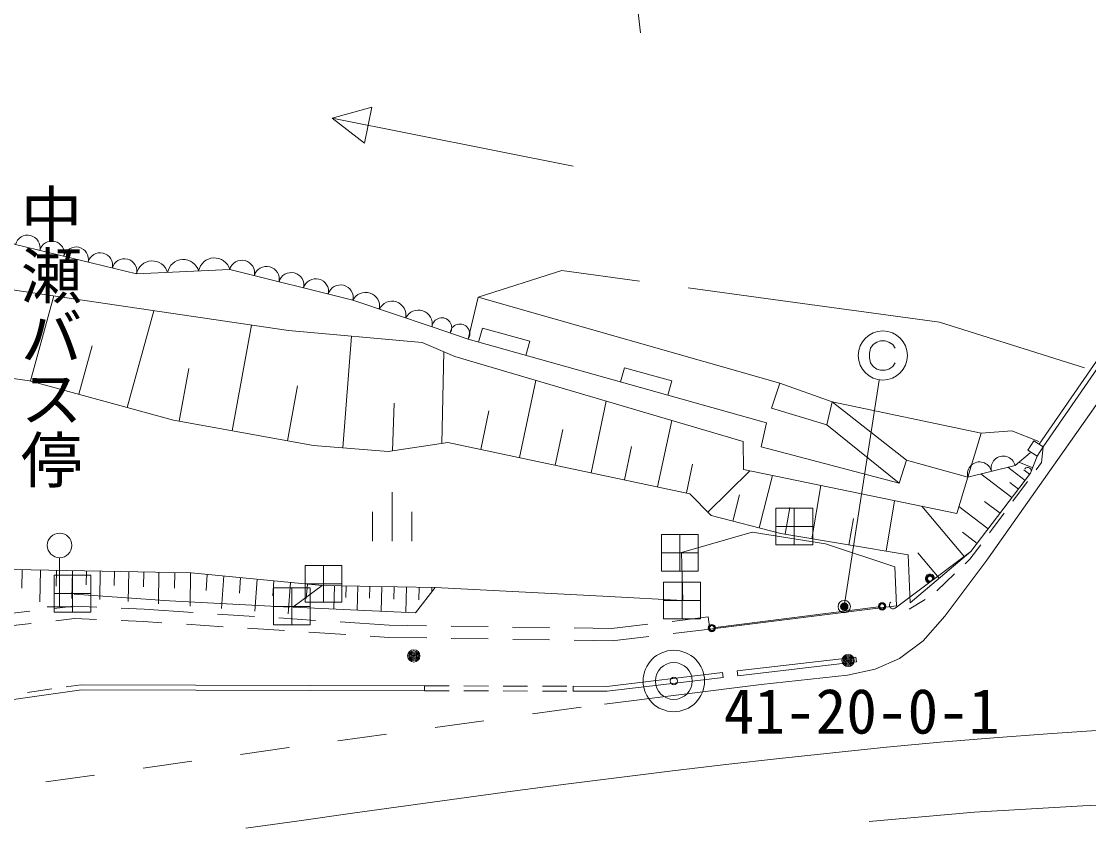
# Model space of a CAD drawing. Units: millimetres at full size, sheet at 1:1000; details may follow other scales. Extents: x 40000 to 680000, y 20000 to 380000.
# Drawn here: x 215700 to 259144, y 299458 to 332088 of the extents above; entities that cross this region are included whole.
import ezdxf
from ezdxf.enums import TextEntityAlignment as Align

# ---------------------------------------------------------------- set-up
doc = ezdxf.new("R2010")
doc.units = ezdxf.units.MM
doc.header["$LTSCALE"] = 1000
doc.header["$PDMODE"] = 32
doc.header["$PDSIZE"] = 500
doc.linetypes.add('CHAIN', pattern=[18.5, 12, -1.5, 3.5, -1.5])
for name, color, linetype, lineweight in [('M-BGD', 7, 'Continuous', 13), ('M-BMK', 2, 'Continuous', 13), ('M-BMK-ROW', 30, 'Continuous', 13), ('M-BMK-SRVR', 3, 'Continuous', 13), ('M-STR-HTXT', 7, 'Continuous', 13), ('M-STR-STR1', 1, 'Continuous', 13), ('M-STR-STRC', 7, 'Continuous', 13)]:
    doc.layers.add(name, color=color, linetype=linetype, lineweight=lineweight)
doc.layers.add('M-BMK-HTXT', color=7, linetype='Continuous')
doc.styles.add('@ＭＳ ゴシック', font='')
doc.styles.add('ＭＳ ゴシック', font='')
doc.styles.get('@ＭＳ ゴシック').set_extended_font_data('@MS Gothic')
doc.styles.get('ＭＳ ゴシック').set_extended_font_data('MS Gothic')

msp = doc.modelspace()

# ---------------------------------------------------------------- linework, layer by layer
at = {"layer": 'M-BGD'}
for p, q in [((228351, 328151), (229969, 328592)), ((229969, 328592), (229674, 327121)), ((238156, 326189), (228351, 328151)), ((229674, 327121), (228351, 328151)), ((234299, 320853), (237695, 321943)), ((237695, 321943), (240856, 321509)), ((242837, 321237), (245999, 320803)), ((216071, 317446), (217021, 320904)), ((245999, 320803), (253069, 319844)), ((220014, 316362), (221098, 320305)), ((253069, 319844), (258972, 317980)), ((224286, 315411), (225069, 319722)), ((234470, 319599), (234309, 319021)), ((236397, 319061), (234470, 319599)), ((218042, 316904), (218584, 318876)), ((228790, 314719), (229141, 319267)), ((236235, 318483), (236397, 319061)), ((232820, 314902), (232894, 318632)), ((222131, 315802), (222522, 317958)), ((240249, 317984), (240088, 317406)), ((242175, 317446), (240249, 317984)), ((226530, 315004), (226937, 317248)), ((235971, 314321), (236637, 317469)), ((242014, 316868), (242175, 317446)), ((246571, 317350), (246235, 316333)), ((230812, 314603), (230872, 316535)), ((238891, 313704), (239508, 316623)), ((248491, 315663), (246235, 316333)), ((234397, 314654), (234730, 316228)), ((241599, 313131), (242172, 315839)), ((237431, 314012), (237740, 315472)), ((254766, 315323), (254224, 313532)), ((240245, 313417), (240531, 314771)), ((257292, 314755), (257230, 314128)), ((251725, 314221), (251434, 313284)), ((256869, 313909), (256304, 314132)), ((256780, 313684), (257052, 314375)), ((257230, 314128), (257010, 313831)), ((242769, 312883), (243016, 314053)), ((243648, 312105), (245353, 313783)), ((256559, 313394), (255857, 313930)), ((256743, 313635), (256502, 313819)), ((245726, 311462), (246280, 313592)), ((256023, 312692), (254753, 313661)), ((256291, 313043), (255940, 313311)), ((256653, 313348), (256058, 312545)), ((230791, 312916), (230791, 310916)), ((244661, 311739), (244938, 312804)), ((247877, 311019), (248242, 313187)), ((250899, 310510), (251245, 312567)), ((255538, 312057), (254903, 312542)), ((229991, 312116), (229991, 310916)), ((231591, 312116), (231591, 310916)), ((246793, 311201), (246976, 312285)), ((254093, 310285), (252353, 312339)), ((255053, 311422), (253865, 312329)), ((255701, 312063), (255106, 311259)), ((249389, 310764), (249571, 311848)), ((254600, 310828), (254006, 311282)), ((254749, 310777), (254309, 310182)), ((217257, 310247), (217257, 308247)), ((251881, 308411), (254353, 310504)), ((253066, 309414), (252196, 310442)), ((215731, 309759), (215718, 309012)), ((254309, 310182), (254121, 310002)), ((216478, 309746), (216455, 308445)), ((217129, 309735), (217118, 309084)), ((217780, 309723), (217760, 308590)), ((218347, 309713), (218337, 309146)), ((218913, 309703), (218893, 308541)), ((219494, 309693), (219484, 309112)), ((220075, 309682), (220054, 308458)), ((220688, 309672), (220677, 309059)), ((221300, 309661), (221277, 308370)), ((221946, 309649), (221934, 309004)), ((222591, 309638), (222567, 308277)), ((223268, 309573), (223218, 308908)), ((223946, 309507), (223844, 308179)), ((224623, 309441), (224574, 308805)), ((225300, 309374), (225200, 308069)), ((253688, 309587), (252967, 308894)), ((225980, 309308), (225933, 308698)), ((226660, 309242), (226562, 307958)), ((227343, 309175), (227298, 308590)), ((252483, 308545), (251837, 308153)), ((216049, 308066), (214558, 307897)), ((216757, 308247), (217757, 308247)), ((217841, 308268), (217043, 308178)), ((218769, 308229), (217841, 308268)), ((220697, 308148), (219768, 308187)), ((222691, 308019), (220697, 308148)), ((251322, 308287), (243723, 307336)), ((217858, 307767), (217101, 307681)), ((218765, 307729), (217858, 307767)), ((220670, 307648), (219764, 307687)), ((221420, 307600), (220670, 307648)), ((225185, 307857), (223688, 307954)), ((227680, 307695), (226183, 307792)), ((230672, 307501), (228678, 307631)), ((243663, 307833), (242190, 307656)), ((243723, 307336), (243663, 307833)), ((216107, 307569), (214616, 307401)), ((223915, 307438), (222418, 307535)), ((226409, 307277), (224912, 307374)), ((228904, 307115), (227407, 307212)), ((232198, 307478), (230672, 307501)), ((234698, 307439), (233198, 307462)), ((237198, 307400), (235698, 307423)), ((239724, 307361), (238198, 307385)), ((241197, 307537), (239724, 307361)), ((243723, 307336), (242233, 307158)), ((230652, 307002), (229902, 307050)), ((232201, 306978), (230652, 307002)), ((234701, 306939), (233201, 306962)), ((237201, 306900), (235701, 306923)), ((239750, 306861), (238201, 306885)), ((241240, 307039), (239750, 306861)), ((244841, 305641), (249669, 306202)), ((244864, 305443), (244841, 305641)), ((217529, 304986), (218133, 305072)), ((218133, 305072), (232109, 305030)), ((232109, 305030), (233109, 305027)), ((233709, 305025), (234709, 305022)), ((235309, 305020), (236309, 305017)), ((236909, 305015), (237909, 305012)), ((238155, 304811), (238155, 305011)), ((215945, 304761), (216935, 304902)), ((232109, 304830), (233109, 304827)), ((233709, 304825), (234709, 304822)), ((235309, 304820), (236309, 304817)), ((236909, 304815), (237909, 304812))]:
    msp.add_line(p, q, dxfattribs=at)
for points in [[(266931, 328695), (261840, 321340), (257292, 314755)], [(233887, 319139), (232418, 319649), (229198, 320729), (224182, 321984), (220390, 321801), (215463, 322999), (213978, 323668), (212429, 323691), (211089, 324814), (207699, 325594), (206616, 324864), (206534, 324424)], [(254224, 313532), (253781, 312045), (245093, 313836), (245077, 314983), (233349, 318438), (232019, 319005), (226572, 319501), (215244, 321165), (211550, 322668)], [(257117, 314978), (256022, 315416), (254766, 315323), (248703, 316599), (246571, 317350), (234299, 320853), (233887, 319139)], [(251434, 313284), (245811, 314760), (246037, 315744), (233887, 319139)], [(230635, 314577), (227586, 314812), (221892, 315846), (216036, 317455), (211714, 318057)], [(251434, 313284), (248491, 315663), (248703, 316599)], [(254224, 313532), (251725, 314221), (248703, 316599)], [(251881, 308411), (251794, 310360), (246616, 311231), (243784, 311967), (242912, 312853), (233059, 314937), (230635, 314577)], [(256770, 314519), (256147, 314001), (254224, 313532)], [(242631, 308507), (242570, 310456), (245454, 311285), (248429, 310805), (251252, 309871), (251322, 308287)], [(213292, 309210), (214631, 309779), (222607, 309637), (227941, 309117)], [(226757, 308233), (227941, 309117), (232538, 309035), (239632, 308667), (242631, 308507)], [(232538, 309035), (231749, 308005), (226757, 308233)], [(217845, 308756), (221736, 308491), (226631, 308231)], [(244864, 305443), (249692, 306003), (249669, 306202)], [(238155, 304811), (239550, 304806), (244269, 305373), (244245, 305571)], [(238155, 305011), (239538, 305006), (244245, 305571)], [(200411, 301830), (203317, 302765), (218146, 304872), (232109, 304830), (232109, 305030)]]:
    msp.add_lwpolyline(points, dxfattribs=at)
msp.add_lwpolyline([(257292, 314755), (257052, 314375), (256667, 314631), (256919, 315003)], close=True, dxfattribs=at)
msp.add_circle((217257, 310747), 500, dxfattribs=at)
for centre, radius, start, end in [((215954, 322873), 507, 347.1303, 165.5235), ((216939, 322633), 507, 347.1303, 165.5235), ((217925, 322393), 507, 347.1303, 165.5235), ((218910, 322154), 507, 347.1303, 165.5235), ((219895, 321914), 507, 347.1303, 165.5235), ((222293, 321742), 650, 16.1261, 169.3922), ((223557, 321803), 650, 16.1261, 169.3922), ((224679, 321841), 517, 347.89, 164.0367), ((221029, 321681), 650, 16.1261, 169.3922), ((225683, 321590), 517, 347.89, 164.0367), ((226686, 321340), 517, 347.89, 164.0367), ((227689, 321089), 517, 347.89, 164.0367), ((228693, 320838), 517, 347.89, 164.0367), ((229713, 320483), 570, 348.5419, 154.362), ((230786, 320122), 570, 348.5419, 154.362), ((231859, 319762), 570, 348.5419, 154.362), ((232818, 319615), 401, 326.5832, 175.128), ((233552, 319360), 401, 326.5832, 175.128), ((254704, 313654), 495, 13.1143, 194.29), ((255665, 313889), 495, 13.1143, 194.29)]:
    msp.add_arc(centre, radius, start, end, dxfattribs=at)
at = {"layer": 'M-BMK', "linetype": 'CHAIN'}
msp.add_lwpolyline([(224837, 299229), (227006, 299535), (229176, 299841), (231345, 300143), (233515, 300442), (235686, 300735), (237858, 301021), (240031, 301300), (242205, 301569), (244381, 301828), (246557, 302075), (248735, 302308), (250915, 302527), (253096, 302729), (255279, 302915), (257464, 303081), (259649, 303228)], dxfattribs=at)
at = {"layer": 'M-BMK-ROW'}
for p, q in [((246411, 310766), (246411, 312266)), ((246411, 312266), (247911, 312266)), ((247161, 312266), (247161, 310766)), ((247911, 312266), (247911, 310766)), ((246411, 311516), (247911, 311516)), ((241756, 309695), (241756, 311195)), ((241756, 311195), (243256, 311195)), ((242506, 311195), (242506, 309695)), ((243256, 311195), (243256, 309695)), ((247911, 310766), (246411, 310766)), ((241756, 310445), (243256, 310445)), ((227250, 308436), (227250, 309936)), ((227250, 309936), (228750, 309936)), ((228000, 309936), (228000, 308436)), ((228750, 309936), (228750, 308436)), ((217031, 308036), (217031, 309536)), ((217031, 309536), (218531, 309536)), ((217781, 309536), (217781, 308036)), ((218531, 309536), (218531, 308036)), ((243256, 309695), (241756, 309695)), ((225963, 307514), (225963, 309014)), ((225963, 309014), (227463, 309014)), ((226713, 309014), (226713, 307514)), ((227250, 309186), (228750, 309186)), ((227463, 309014), (227463, 307514)), ((241842, 307752), (241842, 309252)), ((241842, 309252), (243342, 309252)), ((242592, 309252), (242592, 307752)), ((243342, 309252), (243342, 307752)), ((217031, 308786), (218531, 308786)), ((241842, 308502), (243342, 308502)), ((218531, 308036), (217031, 308036)), ((225963, 308264), (227463, 308264)), ((228750, 308436), (227250, 308436)), ((243342, 307752), (241842, 307752)), ((227463, 307514), (225963, 307514))]:
    msp.add_line(p, q, dxfattribs=at)
at = {"layer": 'M-BMK-SRVR'}
for radius in [1250, 750, 150]:
    msp.add_circle((242258, 305226), radius, dxfattribs=at)
at = {"layer": 'M-STR-HTXT'}
for p, q in [((240909, 331626), (239062, 347519)), ((249197, 308254), (250614, 317479))]:
    msp.add_line(p, q, dxfattribs=at)
for radius in [150, 120, 90, 60, 30, 20]:
    msp.add_circle((249197, 308254), radius, dxfattribs=at)
msp.add_point((249197, 308254), dxfattribs=at)
at = {"layer": 'M-STR-STR1'}
msp.add_lwpolyline([(266767, 328809), (261676, 321454), (257128, 314869)], dxfattribs=at)
at = {"layer": 'M-STR-STRC'}
for p, q in [((250367, 318929), (250267, 318779)), ((250517, 319029), (250367, 318929)), ((250667, 319079), (250517, 319029)), ((250867, 319079), (250667, 319079)), ((251017, 319029), (250867, 319079)), ((251167, 318929), (251017, 319029)), ((251267, 318779), (251167, 318929)), ((250267, 318779), (250217, 318579)), ((250217, 318579), (250217, 318379)), ((250217, 318379), (250267, 318179)), ((250267, 318179), (250367, 318029)), ((250367, 318029), (250517, 317929)), ((251017, 317929), (251167, 318029)), ((251167, 318029), (251267, 318179)), ((250517, 317929), (250667, 317879)), ((250667, 317879), (250867, 317879)), ((250867, 317879), (251017, 317929)), ((228441, 309108), (228424, 308157)), ((228916, 309099), (228908, 308624)), ((229392, 309091), (229374, 308113)), ((229880, 309082), (229872, 308593)), ((230369, 309073), (230351, 308069)), ((230872, 309065), (230863, 308562)), ((231374, 309056), (231356, 308023)), ((231891, 309046), (231881, 308530)), ((232407, 309037), (232404, 308860)), ((250592, 308246), (243955, 307400)), ((238484, 304159), (236503, 303885)), ((234522, 303611), (232540, 303337)), ((230559, 303063), (228578, 302789)), ((226582, 302513), (224617, 302236)), ((226597, 302515), (226582, 302513)), ((222636, 301956), (220656, 301676)), ((218676, 301396), (216695, 301117))]:
    msp.add_line(p, q, dxfattribs=at)
for points in [[(257889, 314240), (264262, 323311), (266407, 326315), (268036, 328408)], [(257889, 314240), (255001, 310143), (253284, 307860), (252410, 306862), (251447, 306139), (250451, 305711), (249331, 305465), (245820, 305085), (239440, 304286)], [(256780, 313684), (254353, 310504), (251269, 308195)], [(263753, 300354), (258912, 300147), (254497, 299881), (250214, 299511)]]:
    msp.add_lwpolyline(points, dxfattribs=at)
for centre, radius in [((250767, 318479), 1000), ((252685, 309395), 100), ((250740, 308265), 150), ((250740, 308265), 120), ((250740, 308265), 100), ((243806, 307381), 150), ((243806, 307381), 120), ((243806, 307381), 100), ((231675, 306246), 250), ((231675, 306246), 204), ((231675, 306246), 159), ((231675, 306246), 114), ((231675, 306246), 68.2), ((249351, 306063), 250), ((231675, 306246), 22.7), ((249351, 306063), 204), ((249351, 306063), 159), ((249351, 306063), 114), ((249351, 306063), 68.2), ((249351, 306063), 22.7)]:
    msp.add_circle(centre, radius, dxfattribs=at)
for centre, radius, start, end in [((256661, 313775), 150, 322.6379, 142.6378), ((252685, 309395), 188, 359.9666, 253.7064), ((252685, 309395), 150, 348.2462, 265.4269), ((252685, 309395), 112, 306.83655, 306.83651), ((251180, 308315), 150, 126.8365, 306.8365)]:
    msp.add_arc(centre, radius, start, end, dxfattribs=at)

# ---------------------------------------------------------------- texts
at = {"layer": 'M-BMK-HTXT', "style": '@ＭＳ ゴシック'}
msp.add_text('中瀬バス停', height=1833, rotation=270, dxfattribs=at).set_placement((216895, 325506), align=Align.MIDDLE_LEFT)
at = {"layer": 'M-BMK-SRVR', "style": 'ＭＳ ゴシック'}
msp.add_text('41-20-0-1', height=1833, dxfattribs=at).set_placement((244291, 302533), align=Align.BOTTOM_LEFT)

doc.saveas('drawing.dxf')
